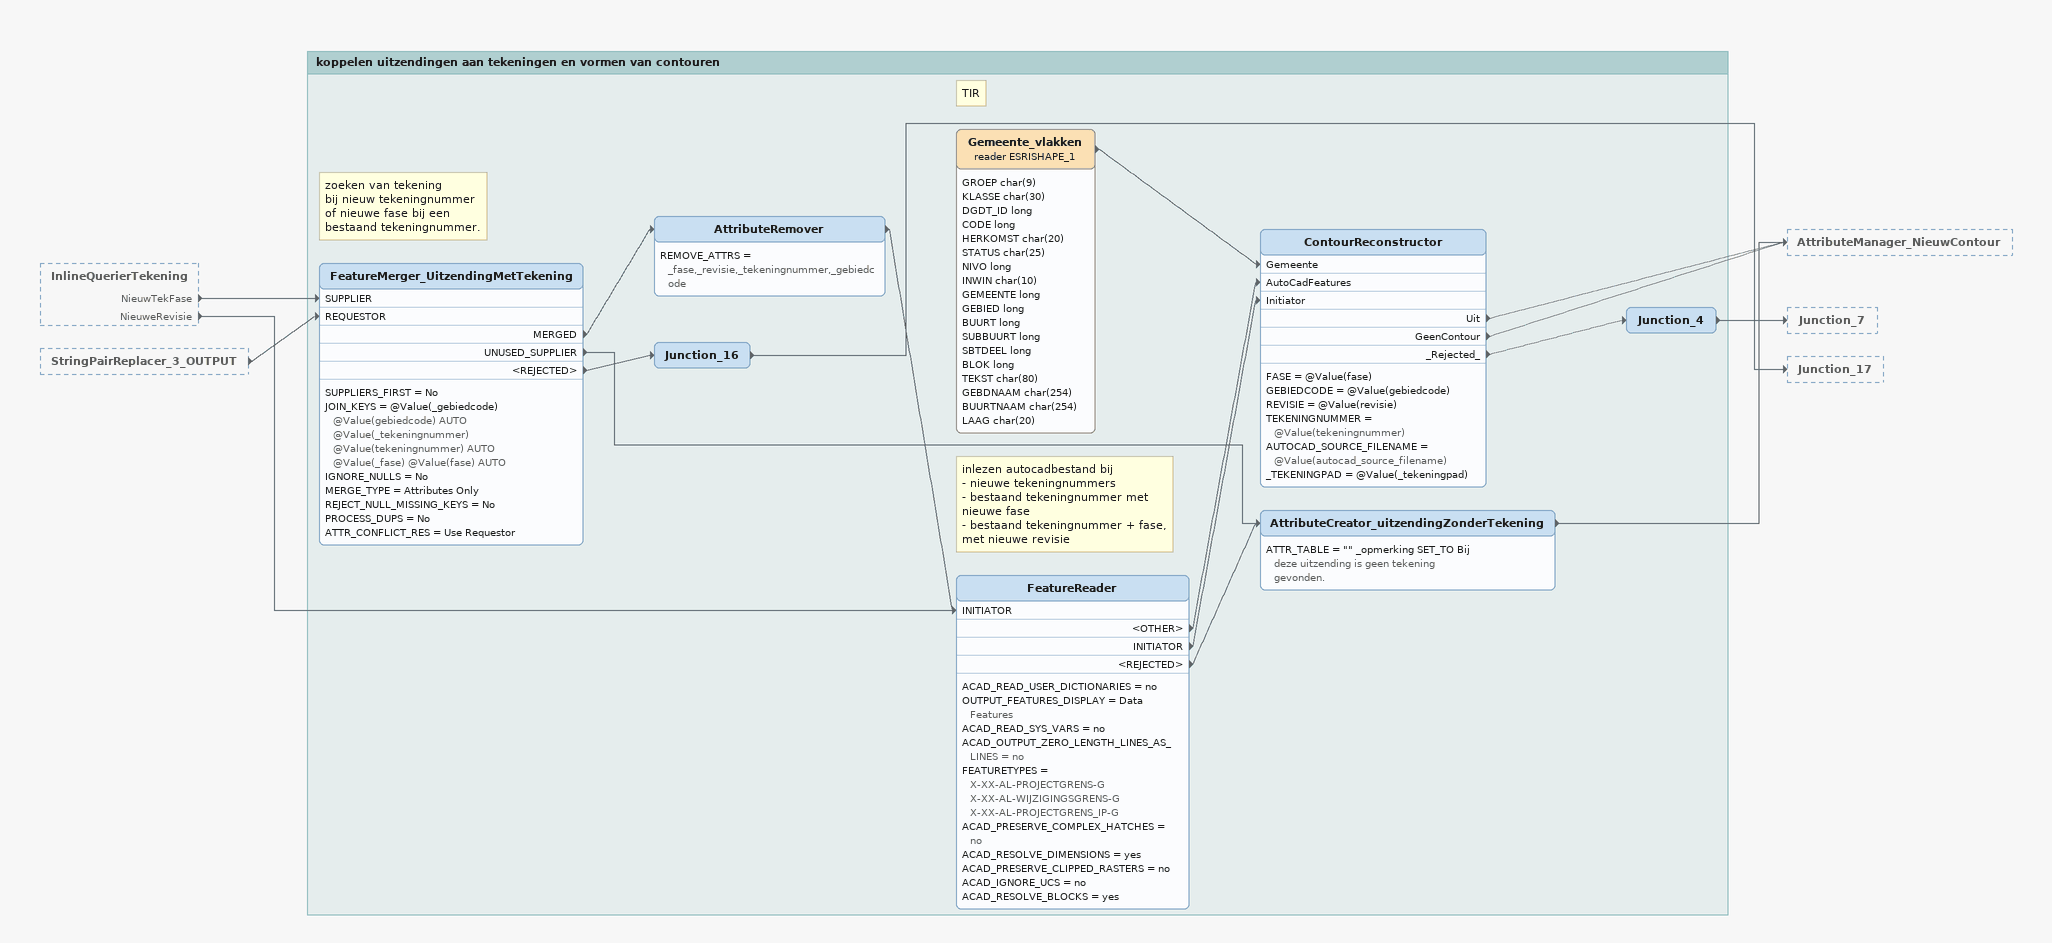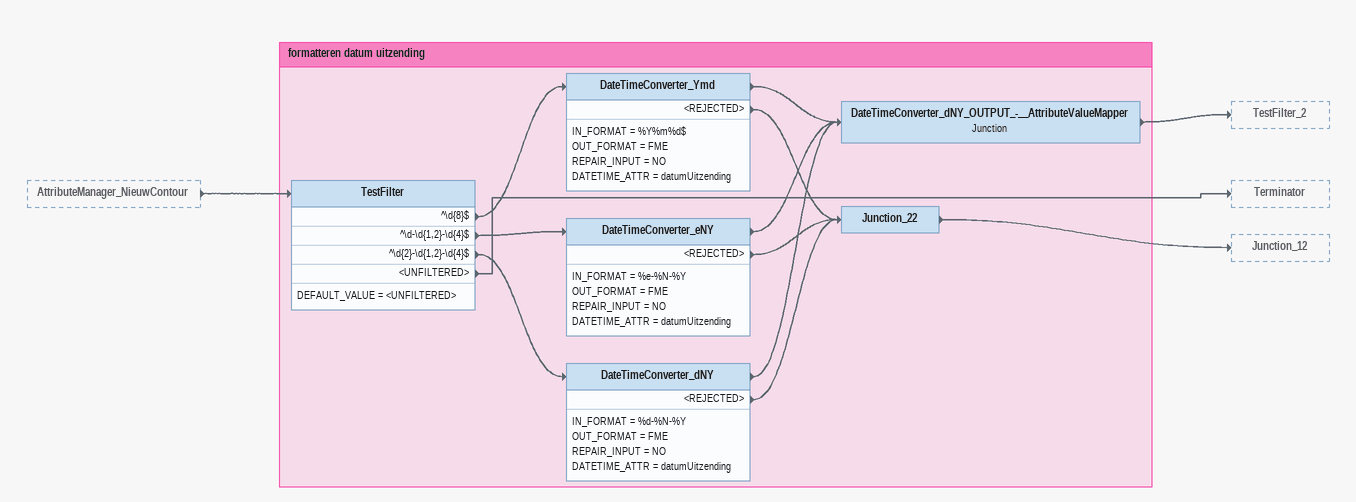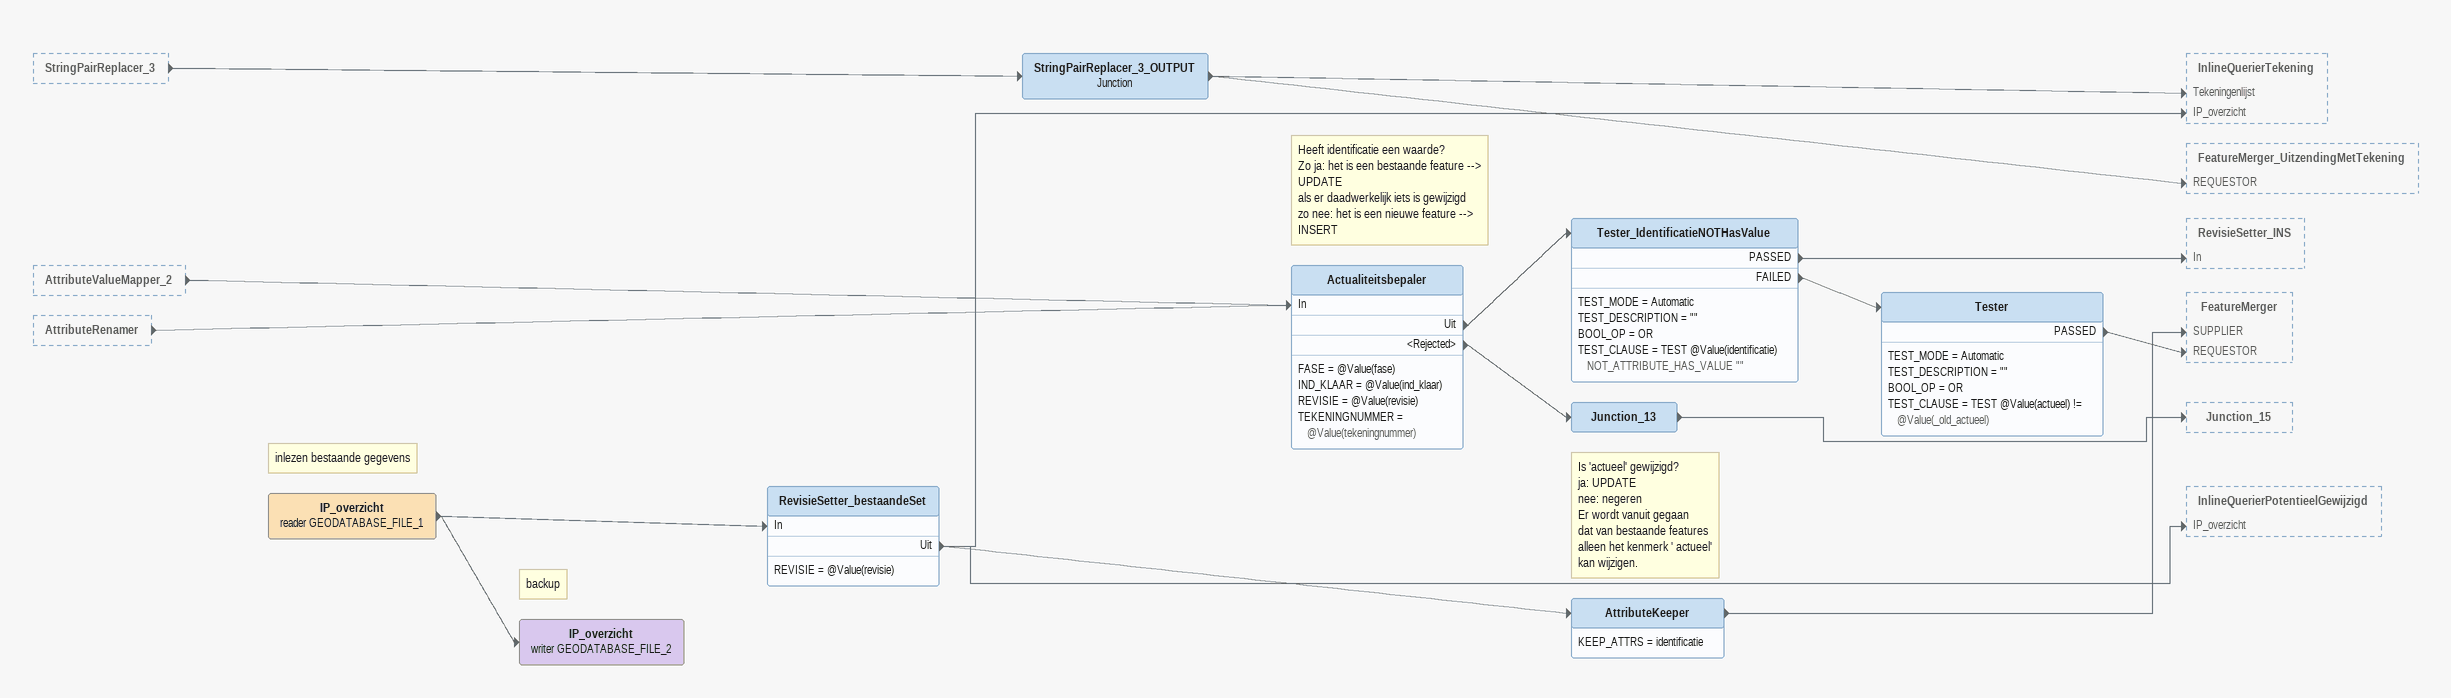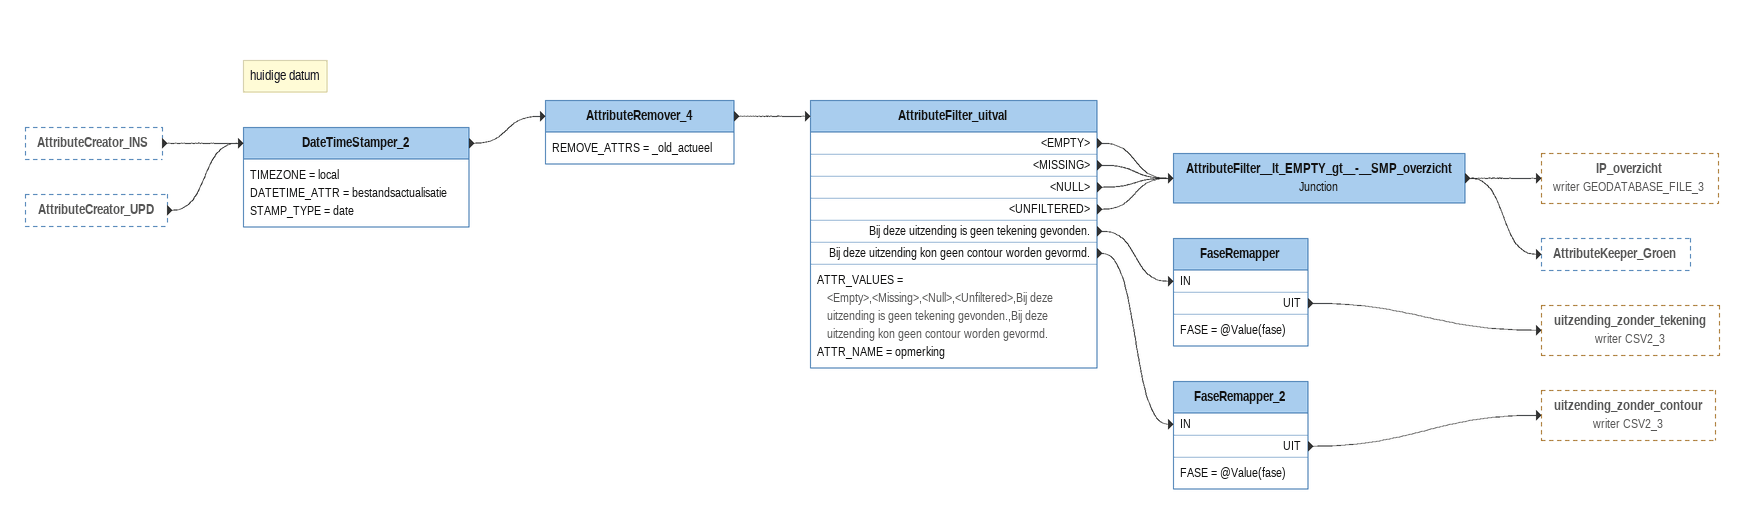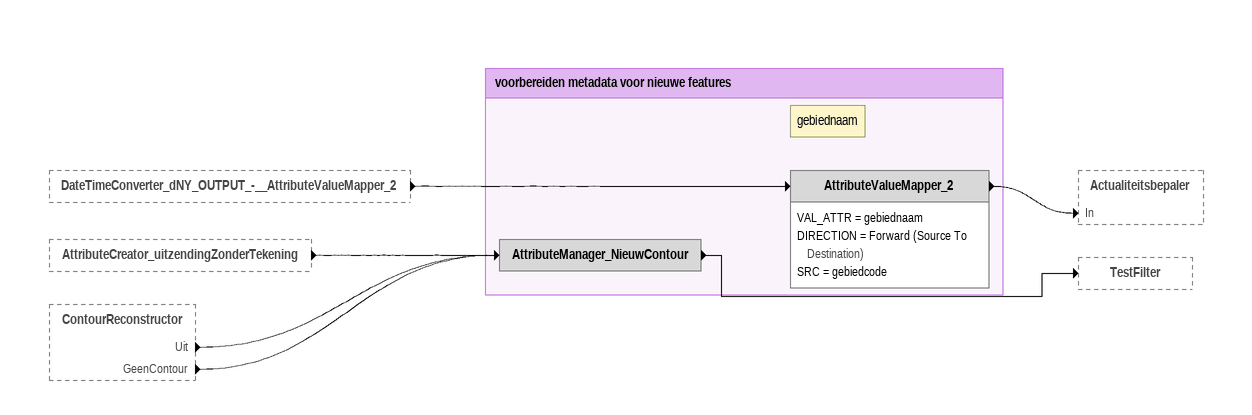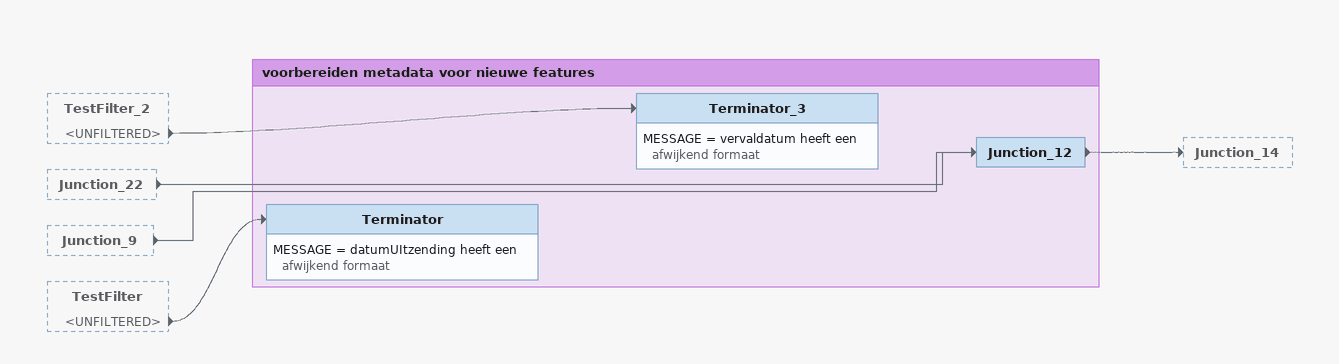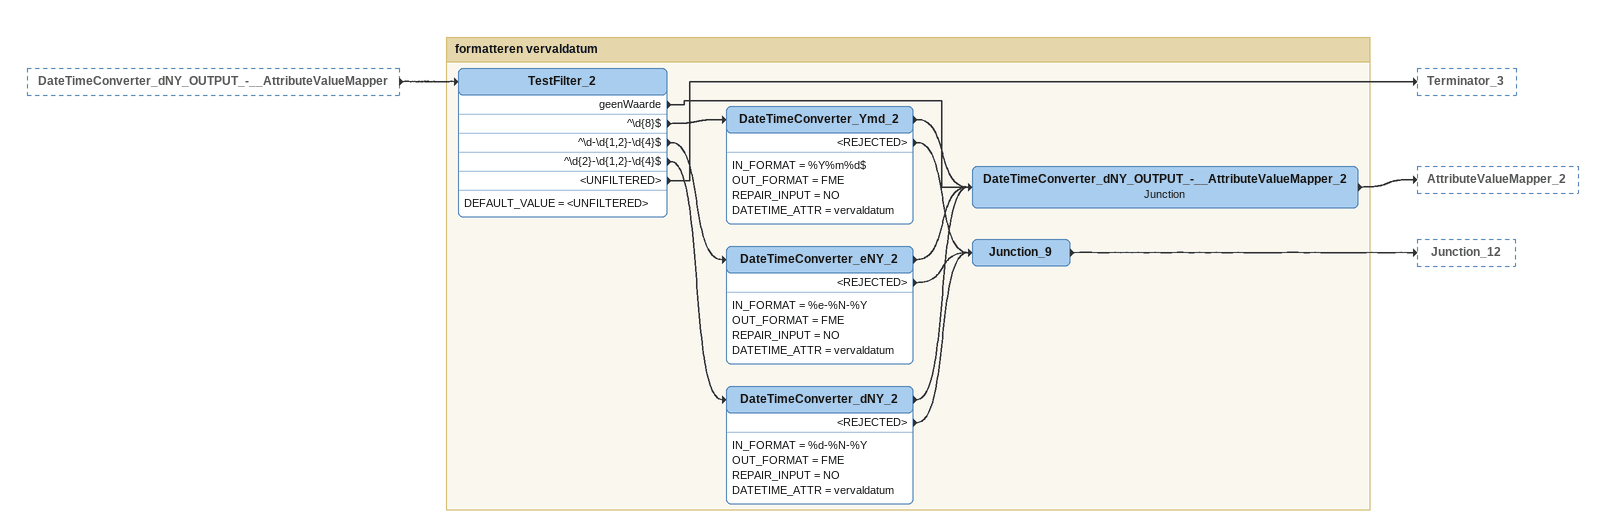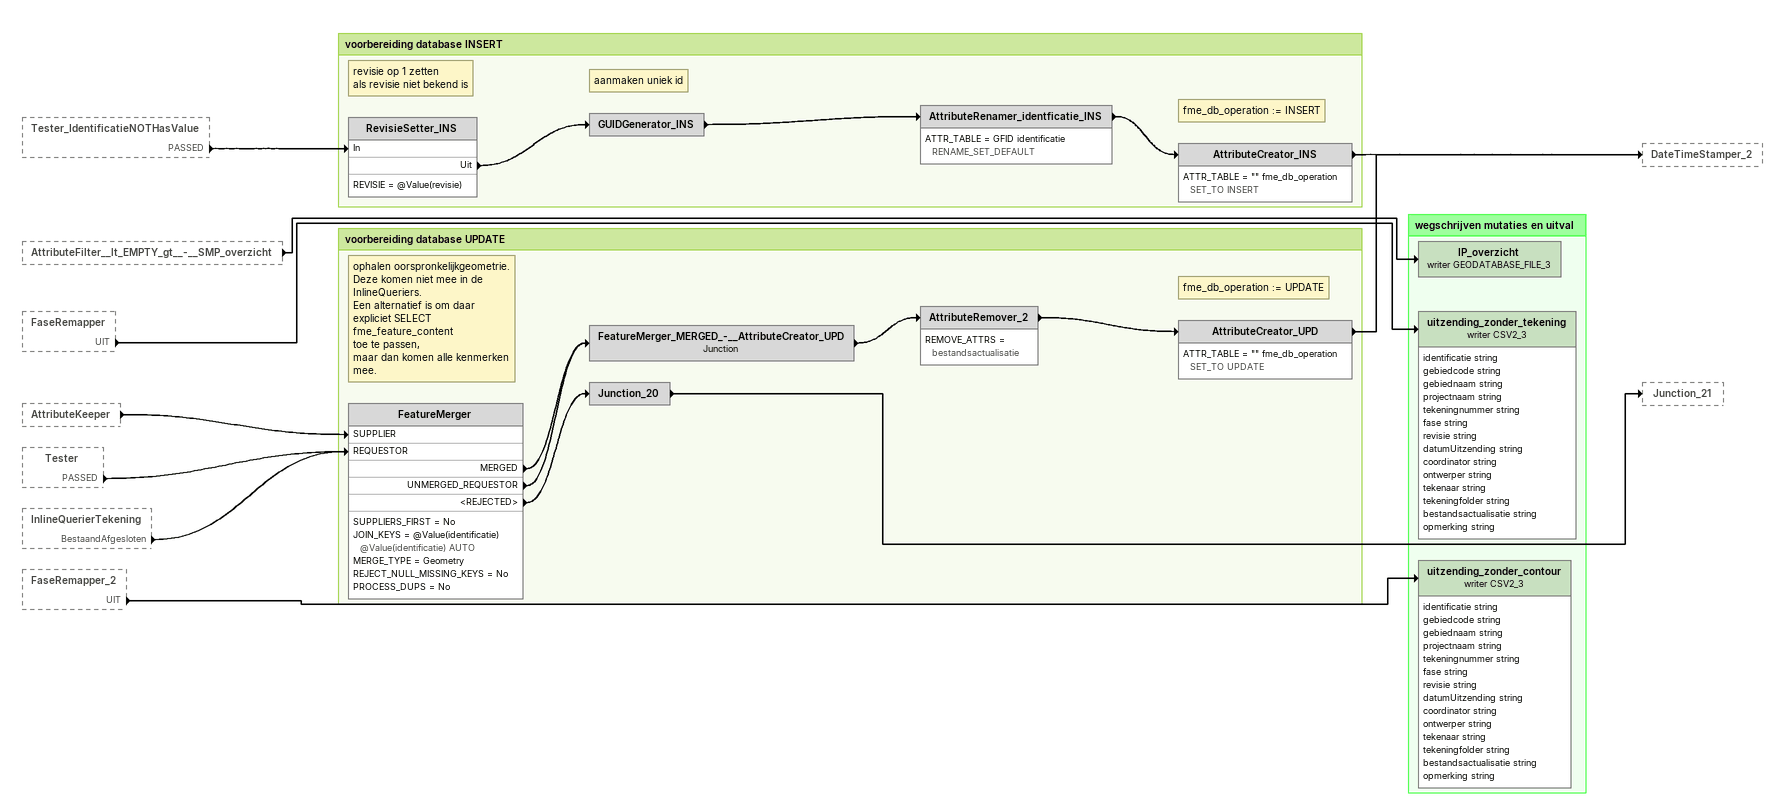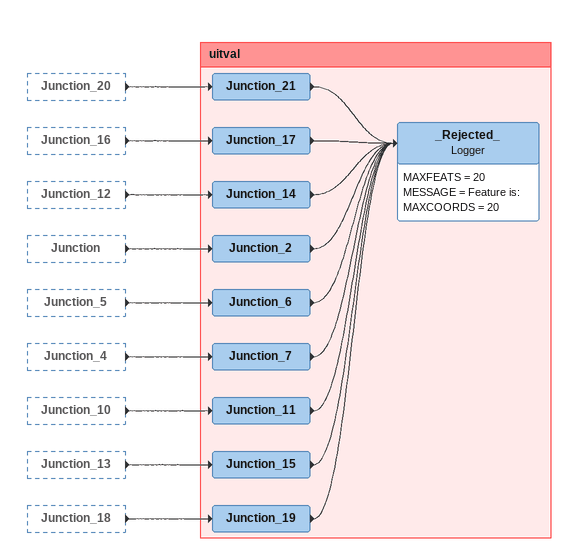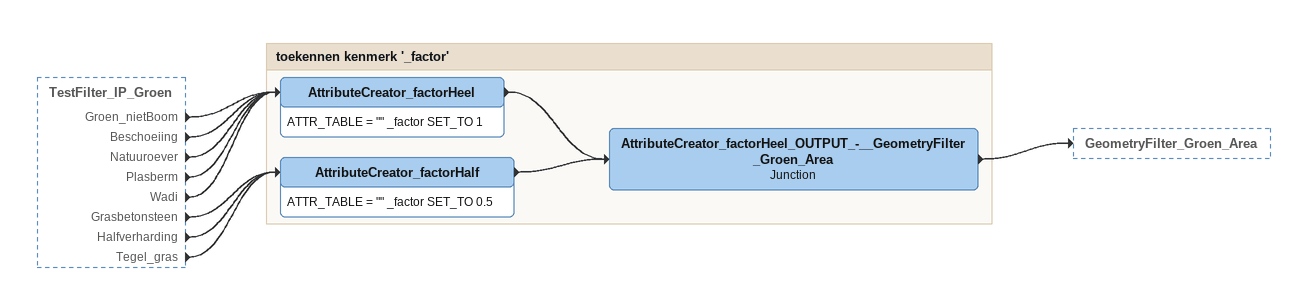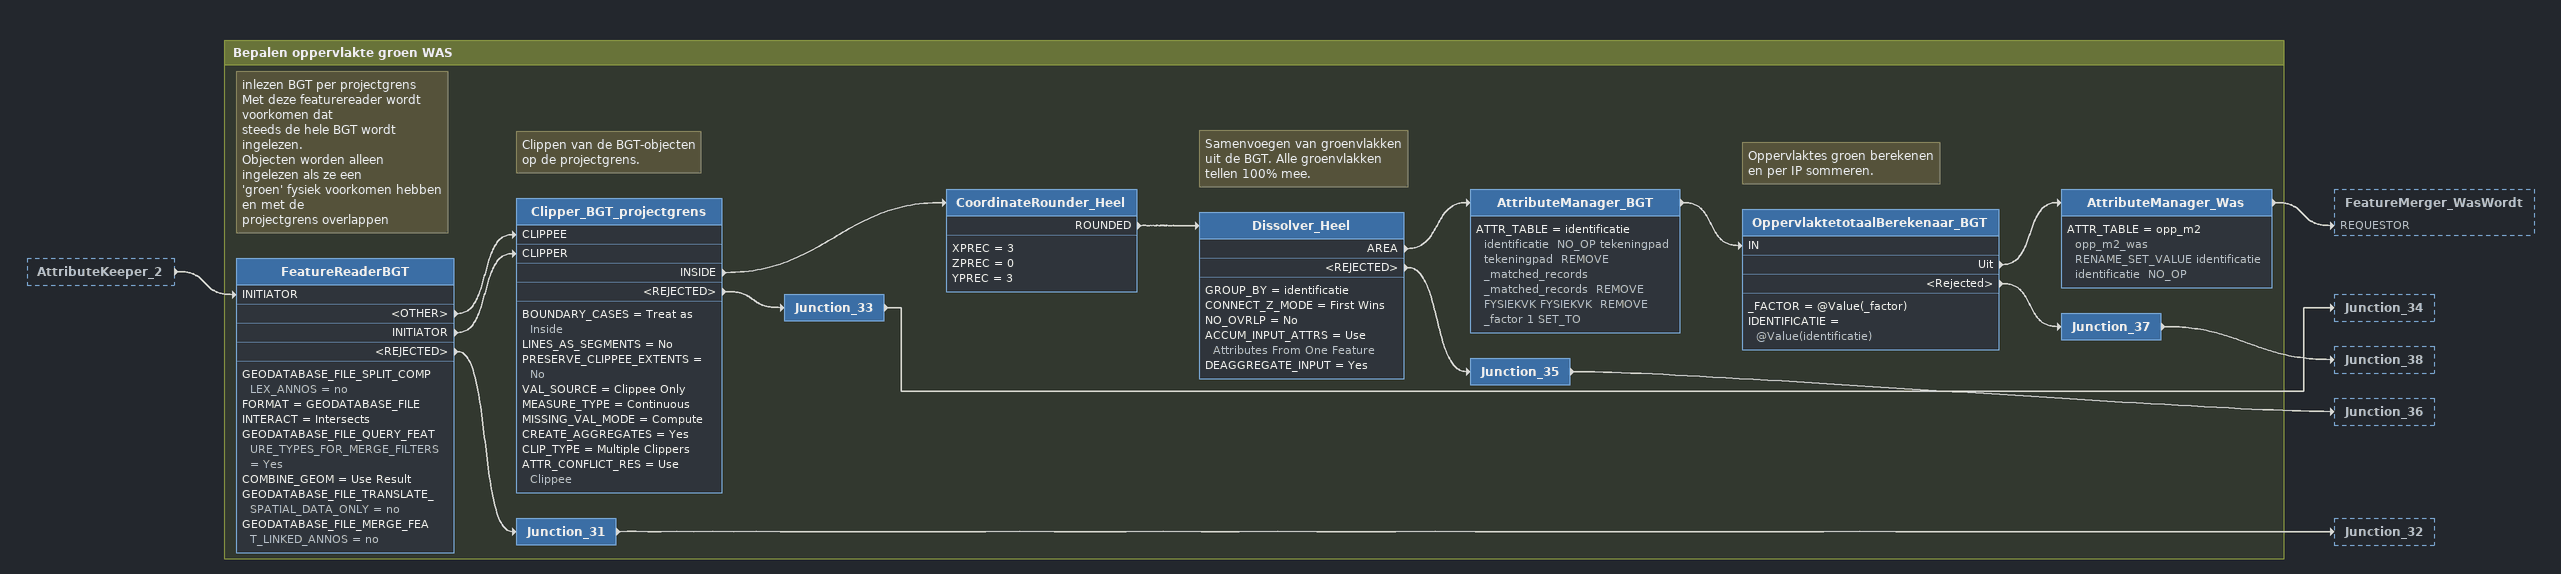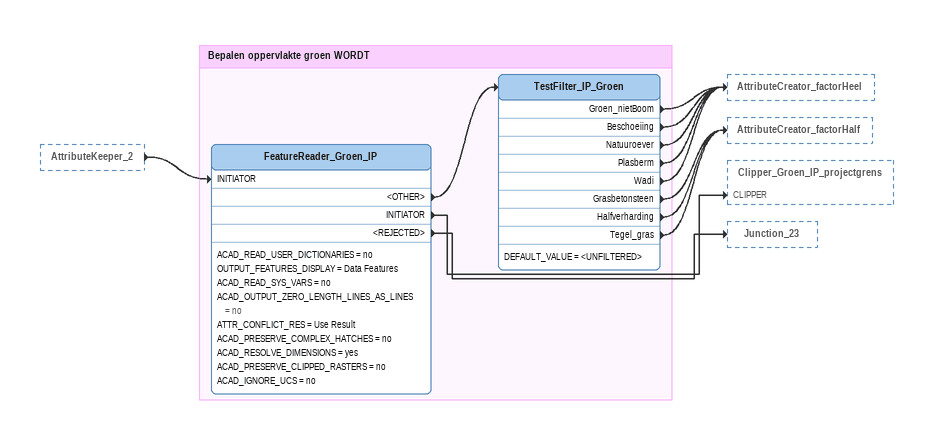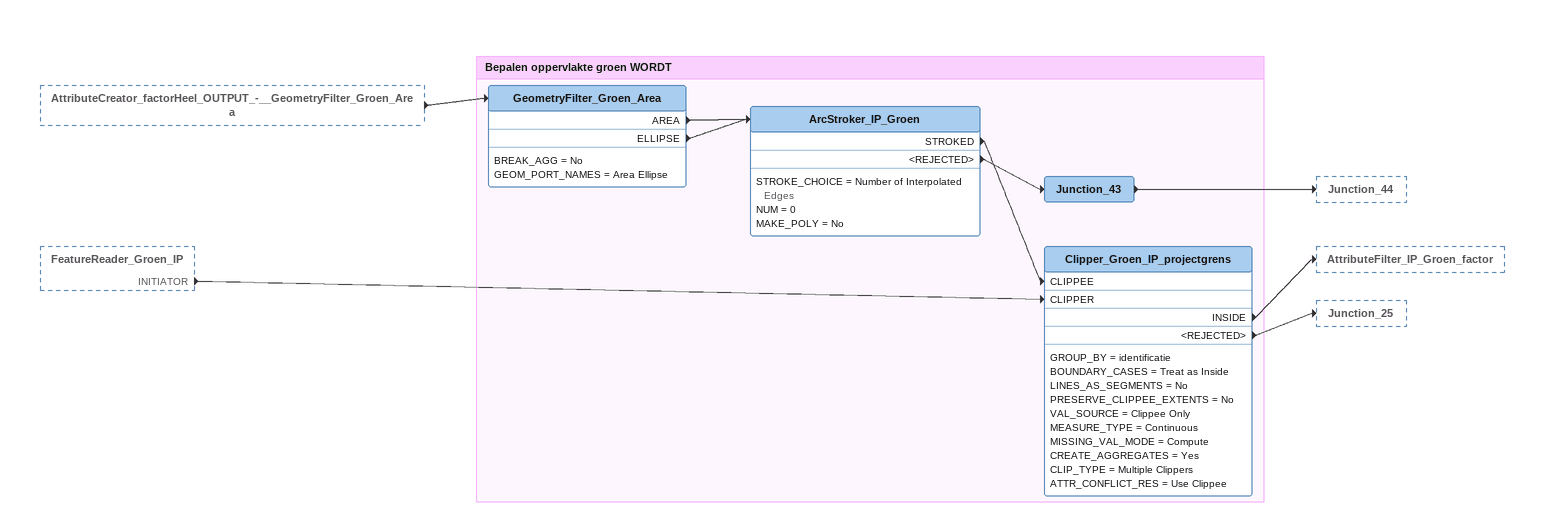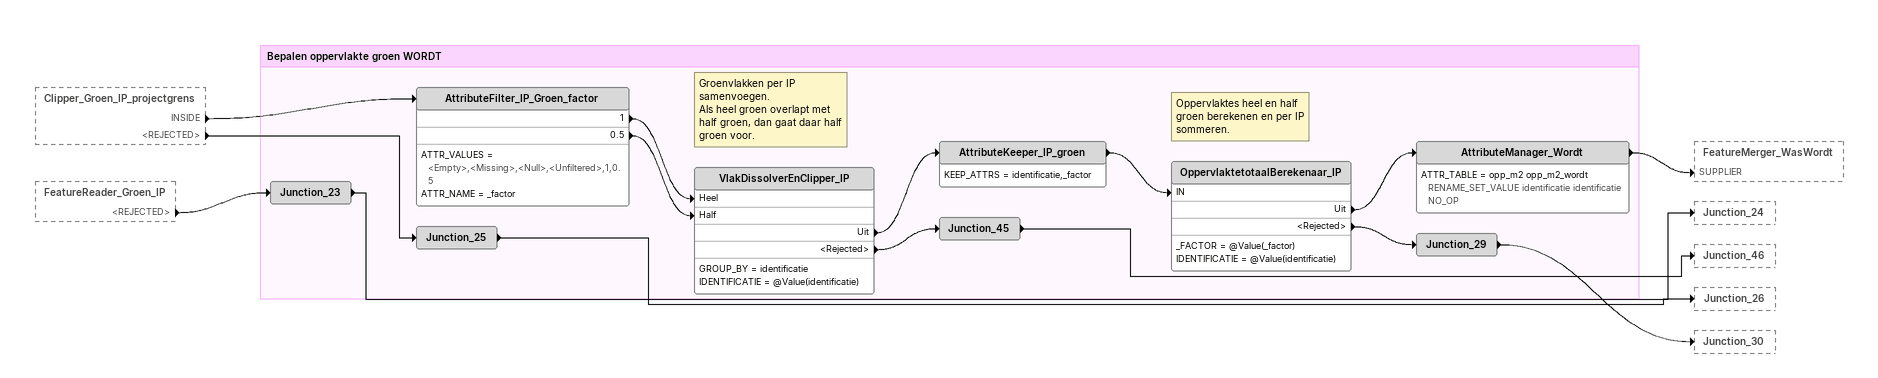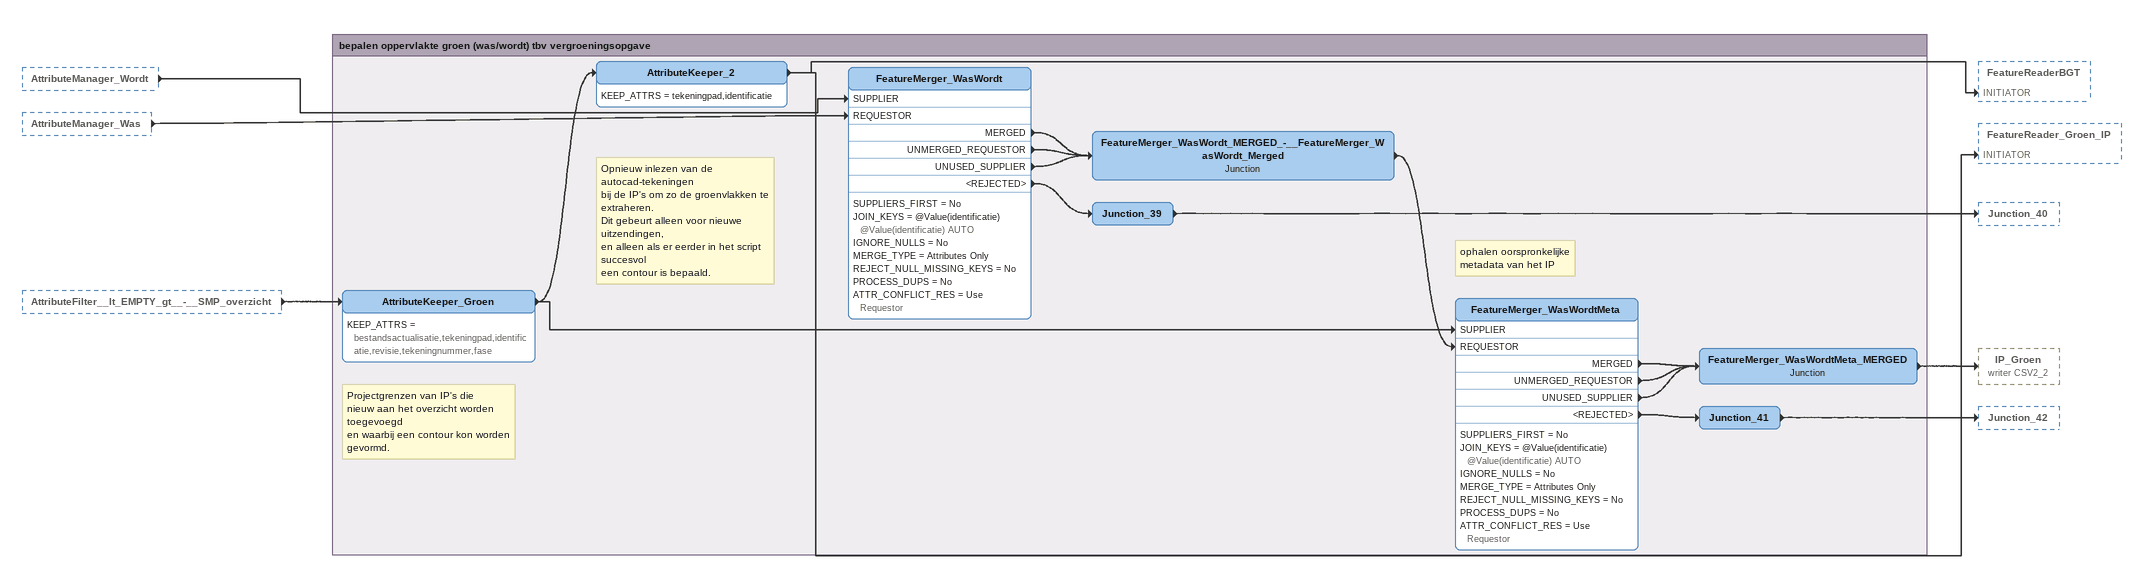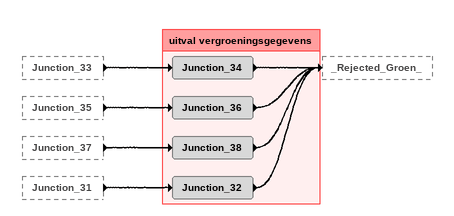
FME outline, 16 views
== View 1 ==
InlineQuerierTekening [outside]
    NieuwTekFase -> FeatureMerger_UitzendingMetTekening [SUPPLIER]
    NieuweRevisie -> FeatureReader [INITIATOR]
StringPairReplacer_3_OUTPUT [outside]
    -> FeatureMerger_UitzendingMetTekening [REQUESTOR]

Bookmark: koppelen uitzendingen aan tekeningen en vormen van contouren
Note: zoeken van tekening / bij nieuw tekeningnummer / of nieuwe fase bij een / bestaand tekeningnummer.
FeatureMerger_UitzendingMetTekening
    SUPPLIERS_FIRST = No
    JOIN_KEYS = @Value(_gebiedcode) @Value(gebiedcode) AUTO @Value(_tekeningnummer) @Value(tekeningnummer) AUTO @Value(_fase) @Value(fase) AUTO
    IGNORE_NULLS = No
    MERGE_TYPE = Attributes Only
    REJECT_NULL_MISSING_KEYS = No
    PROCESS_DUPS = No
    ATTR_CONFLICT_RES = Use Requestor
    MERGED -> AttributeRemover
    UNUSED_SUPPLIER -> AttributeCreator_uitzendingZonderTekening
    <REJECTED> -> Junction_16
AttributeRemover
    REMOVE_ATTRS = _fase,_revisie,_tekeningnummer,_gebiedcode
    -> FeatureReader [INITIATOR]
Note: inlezen autocadbestand bij / - nieuwe tekeningnummers / - bestaand tekeningnummer met nieuwe fase / - bestaand tekeningnummer + fase, met nieuwe revisie
FeatureReader
    ACAD_READ_USER_DICTIONARIES = no
    OUTPUT_FEATURES_DISPLAY = Data Features
    ACAD_READ_SYS_VARS = no
    ACAD_OUTPUT_ZERO_LENGTH_LINES_AS_LINES = no
    FEATURETYPES = X-XX-AL-PROJECTGRENS-G X-XX-AL-WIJZIGINGSGRENS-G  X-XX-AL-PROJECTGRENS_IP-G
    ACAD_PRESERVE_COMPLEX_HATCHES = no
    ACAD_RESOLVE_DIMENSIONS = yes
    ACAD_PRESERVE_CLIPPED_RASTERS = no
    ACAD_IGNORE_UCS = no
    ACAD_RESOLVE_BLOCKS = yes
    <OTHER> -> ContourReconstructor [AutoCadFeatures]
    INITIATOR -> ContourReconstructor [Initiator]
    <REJECTED> -> AttributeCreator_uitzendingZonderTekening
AttributeCreator_uitzendingZonderTekening
    ATTR_TABLE = "" _opmerking SET_TO Bij deze uitzending is geen tekening gevonden.
    -> AttributeManager_NieuwContour
Junction_16
    -> Junction_17
Note: TIR
Gemeente_vlakken (reader ESRISHAPE_1)
    attributes: GROEP char(9), KLASSE char(30), DGDT_ID long, CODE long, HERKOMST char(20), STATUS char(25), NIVO long, INWIN char(10), GEMEENTE long, GEBIED long, BUURT long, SUBBUURT long, SBTDEEL long, BLOK long, TEKST char(80), GEBDNAAM char(254), BUURTNAAM char(254), LAAG char(20)
    -> ContourReconstructor [Gemeente]
ContourReconstructor
    FASE = @Value(fase)
    GEBIEDCODE = @Value(gebiedcode)
    REVISIE = @Value(revisie)
    TEKENINGNUMMER = @Value(tekeningnummer)
    AUTOCAD_SOURCE_FILENAME = @Value(autocad_source_filename)
    _TEKENINGPAD = @Value(_tekeningpad)
    Uit -> AttributeManager_NieuwContour
    GeenContour -> AttributeManager_NieuwContour
    _Rejected_ -> Junction_4
Junction_4
    -> Junction_7

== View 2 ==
AttributeManager_NieuwContour [outside]
    -> TestFilter

Bookmark: formatteren datum uitzending
TestFilter
    DEFAULT_VALUE = <UNFILTERED>
    ^\d{8}$ -> DateTimeConverter_Ymd
    ^\d-\d{1,2}-\d{4}$ -> DateTimeConverter_eNY
    ^\d{2}-\d{1,2}-\d{4}$ -> DateTimeConverter_dNY
    <UNFILTERED> -> Terminator
DateTimeConverter_Ymd
    IN_FORMAT = %Y%m%d$
    OUT_FORMAT = FME
    REPAIR_INPUT = NO
    DATETIME_ATTR = datumUitzending
    -> DateTimeConverter_dNY_OUTPUT_-__AttributeValueMapper
    <REJECTED> -> Junction_22
DateTimeConverter_eNY
    IN_FORMAT = %e-%N-%Y
    OUT_FORMAT = FME
    REPAIR_INPUT = NO
    DATETIME_ATTR = datumUitzending
    -> DateTimeConverter_dNY_OUTPUT_-__AttributeValueMapper
    <REJECTED> -> Junction_22
DateTimeConverter_dNY
    IN_FORMAT = %d-%N-%Y
    OUT_FORMAT = FME
    REPAIR_INPUT = NO
    DATETIME_ATTR = datumUitzending
    -> DateTimeConverter_dNY_OUTPUT_-__AttributeValueMapper
    <REJECTED> -> Junction_22
DateTimeConverter_dNY_OUTPUT_-__AttributeValueMapper: Junction
    -> TestFilter_2
Junction_22
    -> Junction_12

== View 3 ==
StringPairReplacer_3 [outside]
    -> StringPairReplacer_3_OUTPUT
AttributeValueMapper_2 [outside]
    -> Actualiteitsbepaler [In]
AttributeRenamer [outside]
    -> Actualiteitsbepaler [In]
StringPairReplacer_3_OUTPUT: Junction
    -> InlineQuerierTekening [Tekeningenlijst]
    -> FeatureMerger_UitzendingMetTekening [REQUESTOR]
Note: inlezen bestaande gegevens
IP_overzicht (reader GEODATABASE_FILE_1)
    -> IP_overzicht (writer GEODATABASE_FILE_2)
    -> RevisieSetter_bestaandeSet [In]
RevisieSetter_bestaandeSet
    REVISIE = @Value(revisie)
    Uit -> InlineQuerierPotentieelGewijzigd [IP_overzicht]
    Uit -> AttributeKeeper
    Uit -> InlineQuerierTekening [IP_overzicht]
AttributeKeeper
    KEEP_ATTRS = identificatie
    -> FeatureMerger [SUPPLIER]
Note: backup
IP_overzicht (writer GEODATABASE_FILE_2)
Actualiteitsbepaler
    FASE = @Value(fase)
    IND_KLAAR = @Value(ind_klaar)
    REVISIE = @Value(revisie)
    TEKENINGNUMMER = @Value(tekeningnummer)
    Uit -> Tester_IdentificatieNOTHasValue
    <Rejected> -> Junction_13
Note: Heeft identificatie een waarde? / Zo ja: het is een bestaande feature --> UPDATE / als er daadwerkelijk iets is gewijzigd / zo nee: het is een nieuwe feature --> INSERT
Tester_IdentificatieNOTHasValue
    TEST_MODE = Automatic
    TEST_DESCRIPTION = ""
    BOOL_OP = OR
    TEST_CLAUSE = TEST @Value(identificatie) NOT_ATTRIBUTE_HAS_VALUE ""
    PASSED -> RevisieSetter_INS [In]
    FAILED -> Tester
Note: Is 'actueel' gewijzigd? / ja: UPDATE / nee: negeren / Er wordt vanuit gegaan / dat van bestaande features / alleen het kenmerk ' actueel' / kan wijzigen.
Tester
    TEST_MODE = Automatic
    TEST_DESCRIPTION = ""
    BOOL_OP = OR
    TEST_CLAUSE = TEST @Value(actueel) != @Value(_old_actueel)
    PASSED -> FeatureMerger [REQUESTOR]
Junction_13
    -> Junction_15

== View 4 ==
AttributeCreator_INS [outside]
    -> DateTimeStamper_2
AttributeCreator_UPD [outside]
    -> DateTimeStamper_2
Note: huidige datum
DateTimeStamper_2
    TIMEZONE = local
    DATETIME_ATTR = bestandsactualisatie
    STAMP_TYPE = date
    -> AttributeRemover_4
AttributeRemover_4
    REMOVE_ATTRS = _old_actueel
    -> AttributeFilter_uitval
AttributeFilter_uitval
    ATTR_VALUES = <Empty>,<Missing>,<Null>,<Unfiltered>,Bij deze uitzending is geen tekening gevonden.,Bij deze uitzending kon geen contour worden gevormd.
    ATTR_NAME = opmerking
    <EMPTY> -> AttributeFilter__lt_EMPTY_gt__-__SMP_overzicht
    <MISSING> -> AttributeFilter__lt_EMPTY_gt__-__SMP_overzicht
    <NULL> -> AttributeFilter__lt_EMPTY_gt__-__SMP_overzicht
    <UNFILTERED> -> AttributeFilter__lt_EMPTY_gt__-__SMP_overzicht
    Bij deze uitzending is geen tekening gevonden. -> FaseRemapper [IN]
    Bij deze uitzending kon geen contour worden gevormd. -> FaseRemapper_2 [IN]
AttributeFilter__lt_EMPTY_gt__-__SMP_overzicht: Junction
    -> IP_overzicht (writer GEODATABASE_FILE_3)
    -> AttributeKeeper_Groen
FaseRemapper
    FASE = @Value(fase)
    UIT -> uitzending_zonder_tekening (writer CSV2_3)
FaseRemapper_2
    FASE = @Value(fase)
    UIT -> uitzending_zonder_contour (writer CSV2_3)

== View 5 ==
DateTimeConverter_dNY_OUTPUT_-__AttributeValueMapper_2 [outside]
    -> AttributeValueMapper_2
AttributeCreator_uitzendingZonderTekening [outside]
    -> AttributeManager_NieuwContour
ContourReconstructor [outside]
    Uit -> AttributeManager_NieuwContour
    GeenContour -> AttributeManager_NieuwContour

Bookmark: voorbereiden metadata voor nieuwe features
AttributeManager_NieuwContour
    -> TestFilter
Note: gebiednaam
AttributeValueMapper_2
    VAL_ATTR = gebiednaam
    DIRECTION = Forward (Source To Destination)
    SRC = gebiedcode
    -> Actualiteitsbepaler [In]

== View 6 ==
TestFilter_2 [outside]
    <UNFILTERED> -> Terminator_3
Junction_22 [outside]
    -> Junction_12
Junction_9 [outside]
    -> Junction_12
TestFilter [outside]
    <UNFILTERED> -> Terminator

Bookmark: voorbereiden metadata voor nieuwe features
Terminator_3
    MESSAGE = vervaldatum heeft een afwijkend formaat
Junction_12
    -> Junction_14
Terminator
    MESSAGE = datumUItzending heeft een afwijkend formaat

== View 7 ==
DateTimeConverter_dNY_OUTPUT_-__AttributeValueMapper [outside]
    -> TestFilter_2

Bookmark: formatteren vervaldatum
TestFilter_2
    DEFAULT_VALUE = <UNFILTERED>
    geenWaarde -> DateTimeConverter_dNY_OUTPUT_-__AttributeValueMapper_2
    ^\d{8}$ -> DateTimeConverter_Ymd_2
    ^\d-\d{1,2}-\d{4}$ -> DateTimeConverter_eNY_2
    ^\d{2}-\d{1,2}-\d{4}$ -> DateTimeConverter_dNY_2
    <UNFILTERED> -> Terminator_3
DateTimeConverter_Ymd_2
    IN_FORMAT = %Y%m%d$
    OUT_FORMAT = FME
    REPAIR_INPUT = NO
    DATETIME_ATTR = vervaldatum
    -> DateTimeConverter_dNY_OUTPUT_-__AttributeValueMapper_2
    <REJECTED> -> Junction_9
DateTimeConverter_eNY_2
    IN_FORMAT = %e-%N-%Y
    OUT_FORMAT = FME
    REPAIR_INPUT = NO
    DATETIME_ATTR = vervaldatum
    -> DateTimeConverter_dNY_OUTPUT_-__AttributeValueMapper_2
    <REJECTED> -> Junction_9
DateTimeConverter_dNY_2
    IN_FORMAT = %d-%N-%Y
    OUT_FORMAT = FME
    REPAIR_INPUT = NO
    DATETIME_ATTR = vervaldatum
    -> DateTimeConverter_dNY_OUTPUT_-__AttributeValueMapper_2
    <REJECTED> -> Junction_9
DateTimeConverter_dNY_OUTPUT_-__AttributeValueMapper_2: Junction
    -> AttributeValueMapper_2
Junction_9
    -> Junction_12

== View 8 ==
Tester_IdentificatieNOTHasValue [outside]
    PASSED -> RevisieSetter_INS [In]
AttributeFilter__lt_EMPTY_gt__-__SMP_overzicht [outside]
    -> IP_overzicht (writer GEODATABASE_FILE_3)
FaseRemapper [outside]
    UIT -> uitzending_zonder_tekening (writer CSV2_3)
AttributeKeeper [outside]
    -> FeatureMerger [SUPPLIER]
Tester [outside]
    PASSED -> FeatureMerger [REQUESTOR]
InlineQuerierTekening [outside]
    BestaandAfgesloten -> FeatureMerger [REQUESTOR]
FaseRemapper_2 [outside]
    UIT -> uitzending_zonder_contour (writer CSV2_3)

Bookmark: voorbereiding database INSERT
Note: revisie op 1 zetten / als revisie niet bekend is
RevisieSetter_INS
    REVISIE = @Value(revisie)
    Uit -> GUIDGenerator_INS
Note: aanmaken uniek id
GUIDGenerator_INS
    -> AttributeRenamer_identficatie_INS
AttributeRenamer_identficatie_INS
    ATTR_TABLE = GFID identificatie RENAME_SET_DEFAULT
    -> AttributeCreator_INS
Note: fme_db_operation := INSERT
AttributeCreator_INS
    ATTR_TABLE = "" fme_db_operation SET_TO INSERT
    -> DateTimeStamper_2

Bookmark: voorbereiding database UPDATE
Note: ophalen oorspronkelijkgeometrie. / Deze komen niet mee in de InlineQueriers. / Een alternatief is om daar / expliciet SELECT fme_feature_content / toe te passen, / maar dan komen alle kenmerken mee.
FeatureMerger
    SUPPLIERS_FIRST = No
    JOIN_KEYS = @Value(identificatie) @Value(identificatie) AUTO
    MERGE_TYPE = Geometry
    REJECT_NULL_MISSING_KEYS = No
    PROCESS_DUPS = No
    MERGED -> FeatureMerger_MERGED_-__AttributeCreator_UPD
    UNMERGED_REQUESTOR -> FeatureMerger_MERGED_-__AttributeCreator_UPD
    <REJECTED> -> Junction_20
FeatureMerger_MERGED_-__AttributeCreator_UPD: Junction
    -> AttributeRemover_2
AttributeRemover_2
    REMOVE_ATTRS = bestandsactualisatie
    -> AttributeCreator_UPD
Note: fme_db_operation := UPDATE
AttributeCreator_UPD
    ATTR_TABLE = "" fme_db_operation SET_TO UPDATE
    -> DateTimeStamper_2
Junction_20
    -> Junction_21

Bookmark: wegschrijven mutaties en uitval
IP_overzicht (writer GEODATABASE_FILE_3)
uitzending_zonder_tekening (writer CSV2_3)
    attributes: identificatie string, gebiedcode string, gebiednaam string, projectnaam string, tekeningnummer string, fase string, revisie string, datumUitzending string, coordinator string, ontwerper string, tekenaar string, tekeningfolder string, bestandsactualisatie string, opmerking string
uitzending_zonder_contour (writer CSV2_3)
    attributes: identificatie string, gebiedcode string, gebiednaam string, projectnaam string, tekeningnummer string, fase string, revisie string, datumUitzending string, coordinator string, ontwerper string, tekenaar string, tekeningfolder string, bestandsactualisatie string, opmerking string

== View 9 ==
Junction_20 [outside]
    -> Junction_21
Junction_16 [outside]
    -> Junction_17
Junction_12 [outside]
    -> Junction_14
Junction [outside]
    -> Junction_2
Junction_5 [outside]
    -> Junction_6
Junction_4 [outside]
    -> Junction_7
Junction_10 [outside]
    -> Junction_11
Junction_13 [outside]
    -> Junction_15
Junction_18 [outside]
    -> Junction_19

Bookmark: uitval
Junction_11
    -> _Rejected_
Junction_19
    -> _Rejected_
Junction_6
    -> _Rejected_
Junction_2
    -> _Rejected_
Junction_17
    -> _Rejected_
Junction_7
    -> _Rejected_
Junction_21
    -> _Rejected_
Junction_15
    -> _Rejected_
Junction_14
    -> _Rejected_
_Rejected_: Logger
    MAXFEATS = 20
    MESSAGE = Feature is:
    MAXCOORDS = 20

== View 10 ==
TestFilter_IP_Groen [outside]
    Groen_nietBoom -> AttributeCreator_factorHeel
    Beschoeiing -> AttributeCreator_factorHeel
    Natuuroever -> AttributeCreator_factorHeel
    Plasberm -> AttributeCreator_factorHeel
    Wadi -> AttributeCreator_factorHeel
    Grasbetonsteen -> AttributeCreator_factorHalf
    Halfverharding -> AttributeCreator_factorHalf
    Tegel_gras -> AttributeCreator_factorHalf

Bookmark: toekennen kenmerk '_factor'
AttributeCreator_factorHeel
    ATTR_TABLE = "" _factor SET_TO 1
    -> AttributeCreator_factorHeel_OUTPUT_-__GeometryFilter_Groen_Area
AttributeCreator_factorHalf
    ATTR_TABLE = "" _factor SET_TO 0.5
    -> AttributeCreator_factorHeel_OUTPUT_-__GeometryFilter_Groen_Area
AttributeCreator_factorHeel_OUTPUT_-__GeometryFilter_Groen_Area: Junction
    -> GeometryFilter_Groen_Area

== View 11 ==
AttributeKeeper_2 [outside]
    -> FeatureReaderBGT [INITIATOR]

Bookmark: Bepalen oppervlakte groen WAS
Note: inlezen BGT per projectgrens / Met deze featurereader wordt voorkomen dat / steeds de hele BGT wordt ingelezen. / Objecten worden alleen ingelezen als ze een / 'groen' fysiek voorkomen hebben en met de / projectgrens overlappen
FeatureReaderBGT
    GEODATABASE_FILE_SPLIT_COMPLEX_ANNOS = no
    FORMAT = GEODATABASE_FILE
    INTERACT = Intersects
    GEODATABASE_FILE_QUERY_FEATURE_TYPES_FOR_MERGE_FILTERS = Yes
    COMBINE_GEOM = Use Result
    GEODATABASE_FILE_TRANSLATE_SPATIAL_DATA_ONLY = no
    GEODATABASE_FILE_MERGE_FEAT_LINKED_ANNOS = no
    <OTHER> -> Clipper_BGT_projectgrens [CLIPPEE]
    INITIATOR -> Clipper_BGT_projectgrens [CLIPPER]
    <REJECTED> -> Junction_31
Note: Clippen van de BGT-objecten / op de projectgrens.
Clipper_BGT_projectgrens
    BOUNDARY_CASES = Treat as Inside
    LINES_AS_SEGMENTS = No
    PRESERVE_CLIPPEE_EXTENTS = No
    VAL_SOURCE = Clippee Only
    MEASURE_TYPE = Continuous
    MISSING_VAL_MODE = Compute
    CREATE_AGGREGATES = Yes
    CLIP_TYPE = Multiple Clippers
    ATTR_CONFLICT_RES = Use Clippee
    INSIDE -> CoordinateRounder_Heel
    <REJECTED> -> Junction_33
CoordinateRounder_Heel
    XPREC = 3
    ZPREC = 0
    YPREC = 3
    ROUNDED -> Dissolver_Heel
Note: Samenvoegen van groenvlakken / uit de BGT. Alle groenvlakken / tellen 100% mee.
Dissolver_Heel
    GROUP_BY = identificatie
    CONNECT_Z_MODE = First Wins
    NO_OVRLP = No
    ACCUM_INPUT_ATTRS = Use Attributes From One Feature
    DEAGGREGATE_INPUT = Yes
    AREA -> AttributeManager_BGT
    <REJECTED> -> Junction_35
AttributeManager_BGT
    ATTR_TABLE = identificatie identificatie  NO_OP tekeningpad tekeningpad  REMOVE _matched_records _matched_records  REMOVE FYSIEKVK FYSIEKVK  REMOVE  _factor 1 SET_TO
    -> OppervlaktetotaalBerekenaar_BGT [IN]
Note: Oppervlaktes groen berekenen / en per IP sommeren.
OppervlaktetotaalBerekenaar_BGT
    _FACTOR = @Value(_factor)
    IDENTIFICATIE = @Value(identificatie)
    Uit -> AttributeManager_Was
    <Rejected> -> Junction_37
AttributeManager_Was
    ATTR_TABLE = opp_m2 opp_m2_was  RENAME_SET_VALUE identificatie identificatie  NO_OP
    -> FeatureMerger_WasWordt [REQUESTOR]
Junction_37
    -> Junction_38
Junction_35
    -> Junction_36
Junction_33
    -> Junction_34
Junction_31
    -> Junction_32

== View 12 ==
AttributeKeeper_2 [outside]
    -> FeatureReader_Groen_IP [INITIATOR]

Bookmark: Bepalen oppervlakte groen WORDT
FeatureReader_Groen_IP
    ACAD_READ_USER_DICTIONARIES = no
    OUTPUT_FEATURES_DISPLAY = Data Features
    ACAD_READ_SYS_VARS = no
    ACAD_OUTPUT_ZERO_LENGTH_LINES_AS_LINES = no
    ATTR_CONFLICT_RES = Use Result
    ACAD_PRESERVE_COMPLEX_HATCHES = no
    ACAD_RESOLVE_DIMENSIONS = yes
    ACAD_PRESERVE_CLIPPED_RASTERS = no
    ACAD_IGNORE_UCS = no
    <OTHER> -> TestFilter_IP_Groen
    INITIATOR -> Clipper_Groen_IP_projectgrens [CLIPPER]
    <REJECTED> -> Junction_23
TestFilter_IP_Groen
    DEFAULT_VALUE = <UNFILTERED>
    Groen_nietBoom -> AttributeCreator_factorHeel
    Beschoeiing -> AttributeCreator_factorHeel
    Natuuroever -> AttributeCreator_factorHeel
    Plasberm -> AttributeCreator_factorHeel
    Wadi -> AttributeCreator_factorHeel
    Grasbetonsteen -> AttributeCreator_factorHalf
    Halfverharding -> AttributeCreator_factorHalf
    Tegel_gras -> AttributeCreator_factorHalf

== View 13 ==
AttributeCreator_factorHeel_OUTPUT_-__GeometryFilter_Groen_Area [outside]
    -> GeometryFilter_Groen_Area
FeatureReader_Groen_IP [outside]
    INITIATOR -> Clipper_Groen_IP_projectgrens [CLIPPER]

Bookmark: Bepalen oppervlakte groen WORDT
GeometryFilter_Groen_Area
    BREAK_AGG = No
    GEOM_PORT_NAMES = Area Ellipse
    AREA -> ArcStroker_IP_Groen
    ELLIPSE -> ArcStroker_IP_Groen
ArcStroker_IP_Groen
    STROKE_CHOICE = Number of Interpolated Edges
    NUM = 0
    MAKE_POLY = No
    STROKED -> Clipper_Groen_IP_projectgrens [CLIPPEE]
    <REJECTED> -> Junction_43
Junction_43
    -> Junction_44
Clipper_Groen_IP_projectgrens
    GROUP_BY = identificatie
    BOUNDARY_CASES = Treat as Inside
    LINES_AS_SEGMENTS = No
    PRESERVE_CLIPPEE_EXTENTS = No
    VAL_SOURCE = Clippee Only
    MEASURE_TYPE = Continuous
    MISSING_VAL_MODE = Compute
    CREATE_AGGREGATES = Yes
    CLIP_TYPE = Multiple Clippers
    ATTR_CONFLICT_RES = Use Clippee
    INSIDE -> AttributeFilter_IP_Groen_factor
    <REJECTED> -> Junction_25

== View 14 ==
Clipper_Groen_IP_projectgrens [outside]
    INSIDE -> AttributeFilter_IP_Groen_factor
    <REJECTED> -> Junction_25
FeatureReader_Groen_IP [outside]
    <REJECTED> -> Junction_23

Bookmark: Bepalen oppervlakte groen WORDT
AttributeFilter_IP_Groen_factor
    ATTR_VALUES = <Empty>,<Missing>,<Null>,<Unfiltered>,1,0.5
    ATTR_NAME = _factor
    1 -> VlakDissolverEnClipper_IP [Heel]
    0.5 -> VlakDissolverEnClipper_IP [Half]
Note: Groenvlakken per IP / samenvoegen. / Als heel groen overlapt met / half groen, dan gaat daar half / groen voor.
VlakDissolverEnClipper_IP
    GROUP_BY = identificatie
    IDENTIFICATIE = @Value(identificatie)
    Uit -> AttributeKeeper_IP_groen
    <Rejected> -> Junction_45
AttributeKeeper_IP_groen
    KEEP_ATTRS = identificatie,_factor
    -> OppervlaktetotaalBerekenaar_IP [IN]
Note: Oppervlaktes heel en half / groen berekenen en per IP / sommeren.
OppervlaktetotaalBerekenaar_IP
    _FACTOR = @Value(_factor)
    IDENTIFICATIE = @Value(identificatie)
    Uit -> AttributeManager_Wordt
    <Rejected> -> Junction_29
AttributeManager_Wordt
    ATTR_TABLE = opp_m2 opp_m2_wordt  RENAME_SET_VALUE identificatie identificatie  NO_OP
    -> FeatureMerger_WasWordt [SUPPLIER]
Junction_29
    -> Junction_30
Junction_45
    -> Junction_46
Junction_25
    -> Junction_26
Junction_23
    -> Junction_24

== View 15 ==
AttributeManager_Wordt [outside]
    -> FeatureMerger_WasWordt [SUPPLIER]
AttributeManager_Was [outside]
    -> FeatureMerger_WasWordt [REQUESTOR]
AttributeFilter__lt_EMPTY_gt__-__SMP_overzicht [outside]
    -> AttributeKeeper_Groen

Bookmark: bepalen oppervlakte groen (was/wordt) tbv vergroeningsopgave
Note: Projectgrenzen van IP's die / nieuw aan het overzicht worden toegevoegd / en waarbij een contour kon worden gevormd.
AttributeKeeper_Groen
    KEEP_ATTRS = bestandsactualisatie,tekeningpad,identificatie,revisie,tekeningnummer,fase
    -> AttributeKeeper_2
    -> FeatureMerger_WasWordtMeta [SUPPLIER]
Note: Opnieuw inlezen van de autocad-tekeningen / bij de IP's om zo de groenvlakken te extraheren. / Dit gebeurt alleen voor nieuwe uitzendingen, / en alleen als er eerder in het script succesvol / een contour is bepaald.
AttributeKeeper_2
    KEEP_ATTRS = tekeningpad,identificatie
    -> FeatureReaderBGT [INITIATOR]
    -> FeatureReader_Groen_IP [INITIATOR]
FeatureMerger_WasWordt
    SUPPLIERS_FIRST = No
    JOIN_KEYS = @Value(identificatie) @Value(identificatie) AUTO
    IGNORE_NULLS = No
    MERGE_TYPE = Attributes Only
    REJECT_NULL_MISSING_KEYS = No
    PROCESS_DUPS = No
    ATTR_CONFLICT_RES = Use Requestor
    MERGED -> FeatureMerger_WasWordt_MERGED_-__FeatureMerger_WasWordt_Merged
    UNMERGED_REQUESTOR -> FeatureMerger_WasWordt_MERGED_-__FeatureMerger_WasWordt_Merged
    UNUSED_SUPPLIER -> FeatureMerger_WasWordt_MERGED_-__FeatureMerger_WasWordt_Merged
    <REJECTED> -> Junction_39
FeatureMerger_WasWordt_MERGED_-__FeatureMerger_WasWordt_Merged: Junction
    -> FeatureMerger_WasWordtMeta [REQUESTOR]
Note: ophalen oorspronkelijke / metadata van het IP
FeatureMerger_WasWordtMeta
    SUPPLIERS_FIRST = No
    JOIN_KEYS = @Value(identificatie) @Value(identificatie) AUTO
    IGNORE_NULLS = No
    MERGE_TYPE = Attributes Only
    REJECT_NULL_MISSING_KEYS = No
    PROCESS_DUPS = No
    ATTR_CONFLICT_RES = Use Requestor
    MERGED -> FeatureMerger_WasWordtMeta_MERGED
    UNMERGED_REQUESTOR -> FeatureMerger_WasWordtMeta_MERGED
    UNUSED_SUPPLIER -> FeatureMerger_WasWordtMeta_MERGED
    <REJECTED> -> Junction_41
FeatureMerger_WasWordtMeta_MERGED: Junction
    -> IP_Groen (writer CSV2_2)
Junction_41
    -> Junction_42
Junction_39
    -> Junction_40

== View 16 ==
Junction_33 [outside]
    -> Junction_34
Junction_35 [outside]
    -> Junction_36
Junction_37 [outside]
    -> Junction_38
Junction_31 [outside]
    -> Junction_32

Bookmark: uitval vergroeningsgegevens
Junction_38
    -> _Rejected_Groen_
Junction_36
    -> _Rejected_Groen_
Junction_34
    -> _Rejected_Groen_
Junction_32
    -> _Rejected_Groen_
